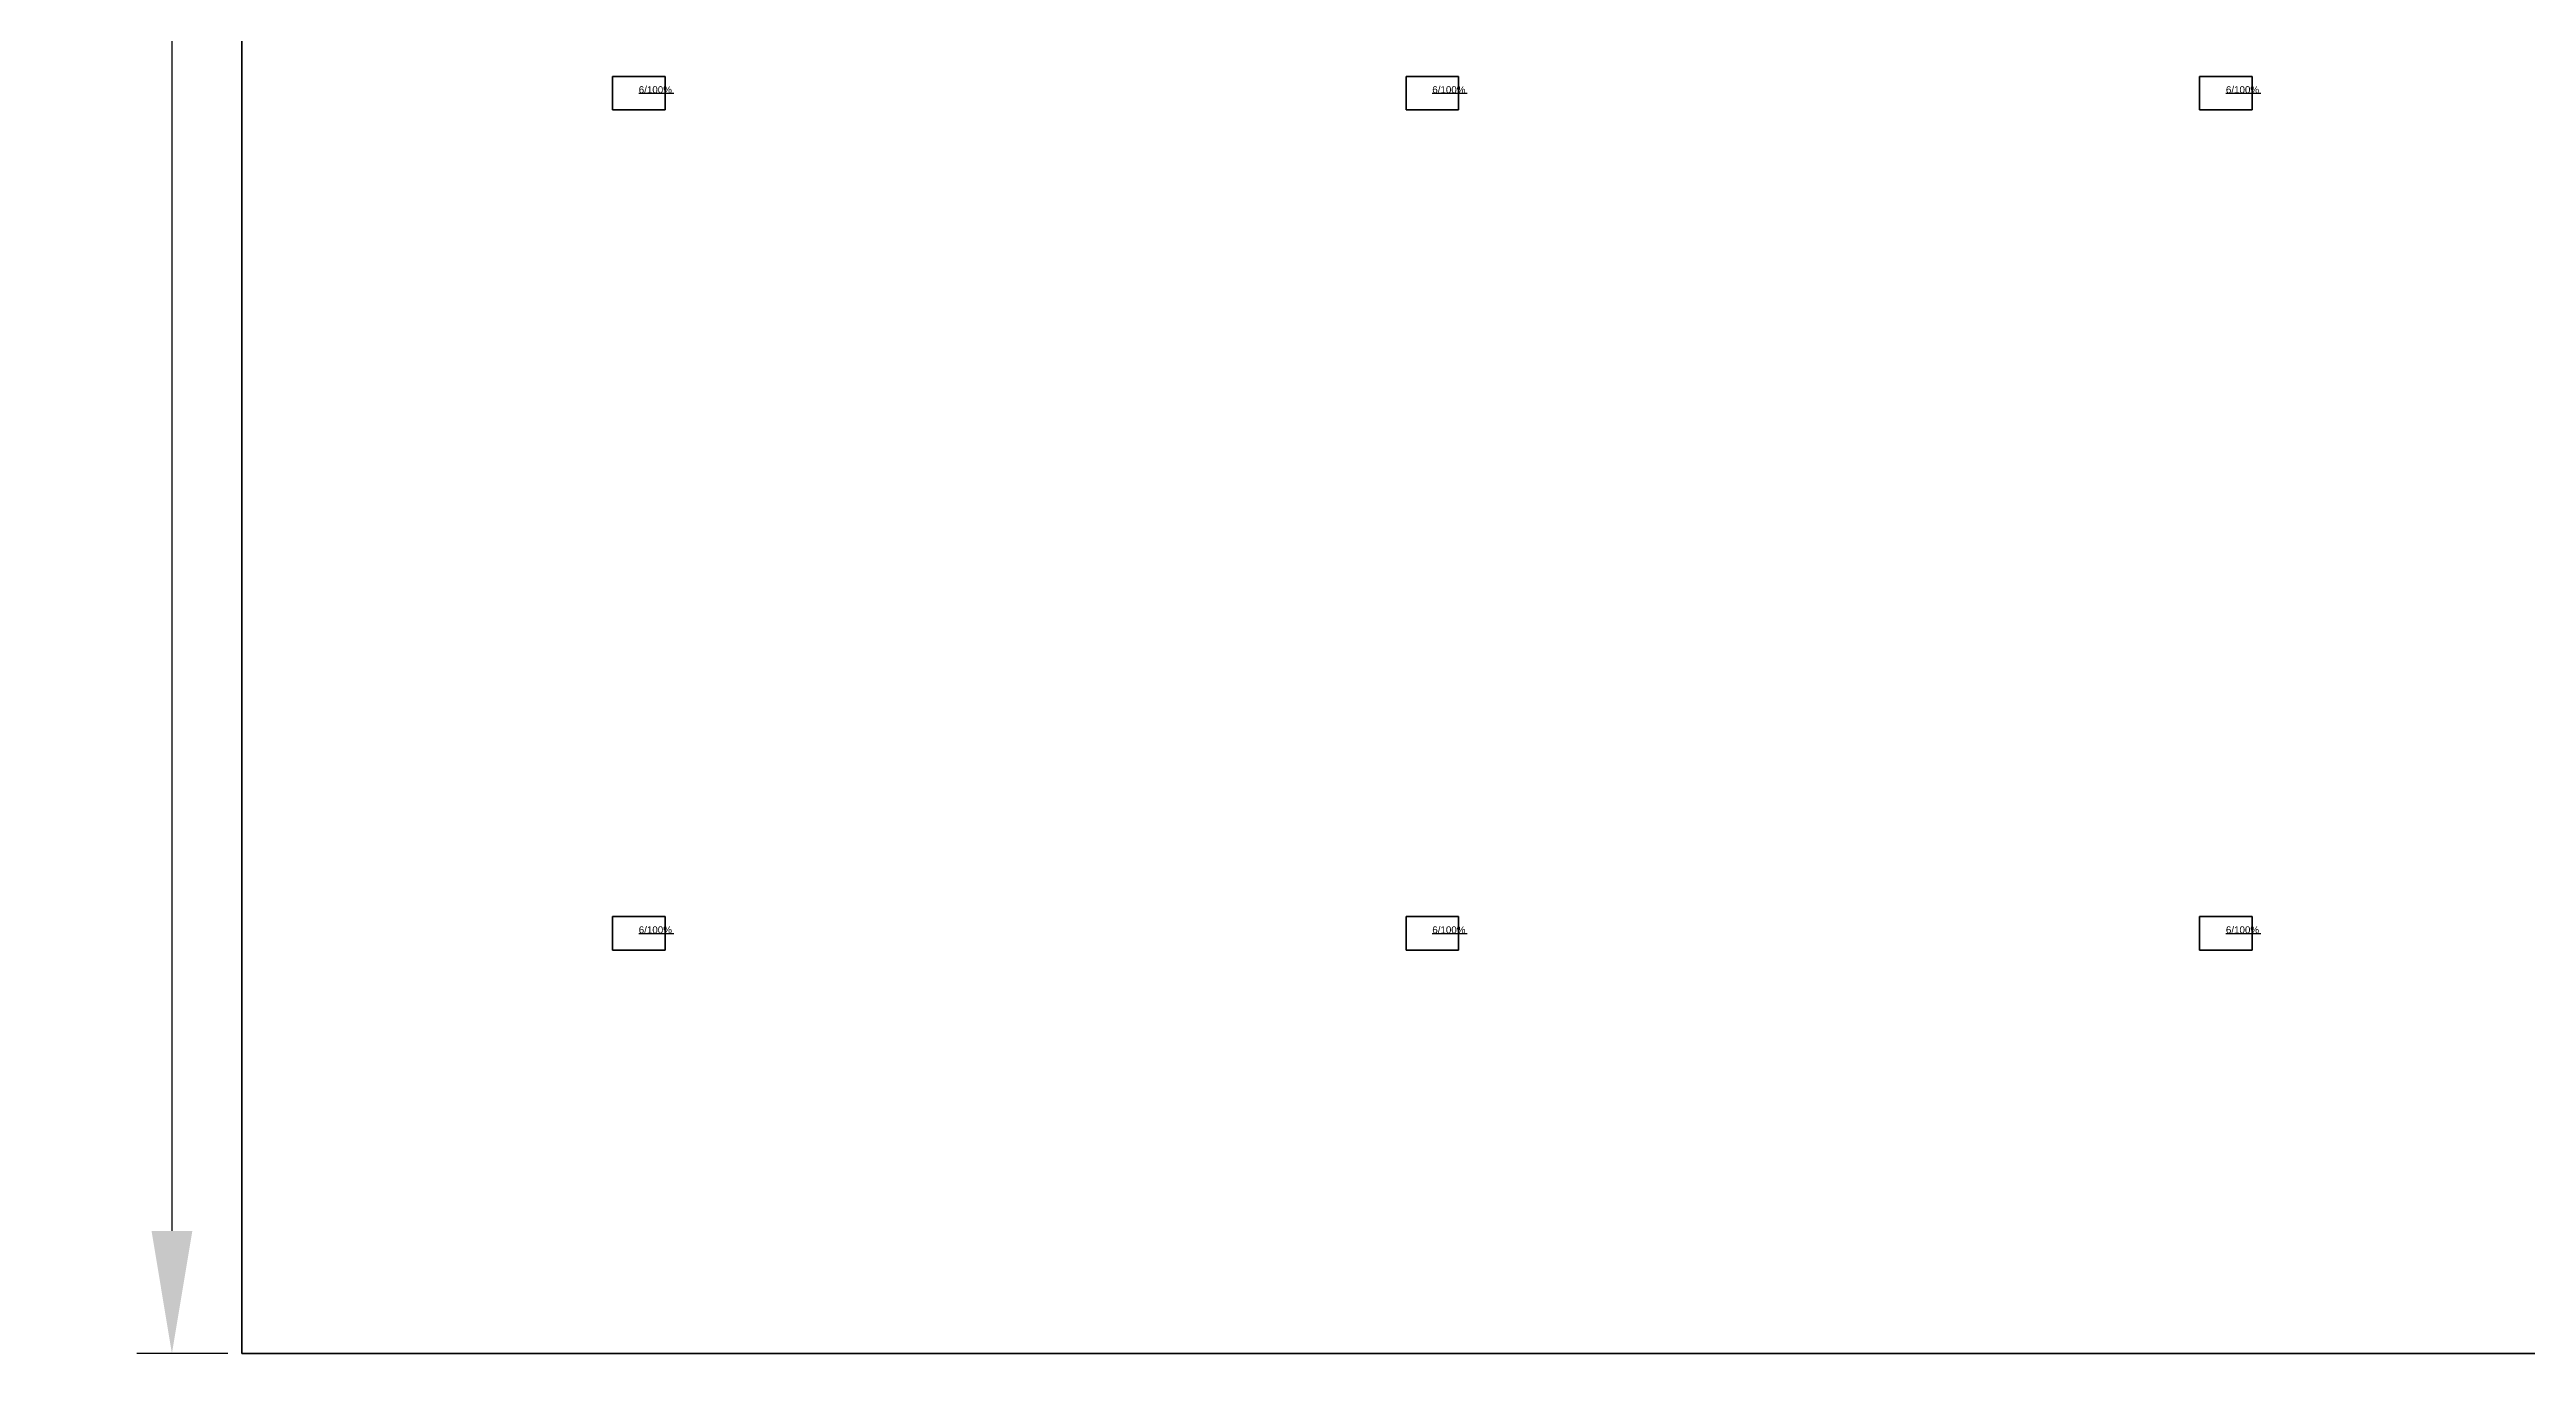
# Model space of a CAD drawing. Header units: millimetres. Extents: x -2.8 to 67.9, y 15.7 to 90.1.
# Drawn here: x -2.83 to 32.54, y 15.65 to 34.28 of the extents above; entities that cross this region are included whole.
import ezdxf

# ---------------------------------------------------------------- set-up
doc = ezdxf.new("R2010")
doc.units = ezdxf.units.MM
for name, color, linetype in [('DLXLUM', 2, 'Continuous'), ('DLXLUMEX', 2, 'Continuous'), ('DLXSCENE', 7, 'Continuous'), ('MAPAS', 7, 'Continuous')]:
    doc.layers.add(name, color=color, linetype=linetype)
doc.layers.get('0').off()
doc.styles.get("Standard").update_dxf_attribs({"font": 'arial.ttf'})
doc.dimstyles.new('ISO-25', dxfattribs={"dimtxt": 1.25, "dimasz": 1.75, "dimexe": 0.5, "dimexo": 0.2, "dimgap": 0.3, "dimtad": 1, "dimtoh": 1, "dimtxsty": 'Standard', "dimcen": 2.5, "dimadec": 0, "dimazin": 0, "dimtfac": 1, "dimtmove": 0, "dimatfit": 3, "dimfxl": 1, "dimarcsym": 0})

# ---------------------------------------------------------------- blocks, each defined once
blk = doc.blocks.new('*U8')
for p, q in [((0.375, 0.24), (-0.375, 0.24)), ((-0.375, 0.24), (-0.375, -0.24)), ((-0.375, 0.24), (-0.375, -0.24)), ((-0.375, -0.24), (-0.375, 0.24)), ((-0.375, 0.24), (-0.375, 0.24)), ((0.375, 0.24), (-0.375, 0.24)), ((-0.375, 0.24), (-0.375, 0.24)), ((-0.375, 0.24), (0.375, 0.24)), ((-0.375, -0.24), (-0.375, 0.24)), ((-0.375, 0.24), (0.375, 0.24)), ((0.375, -0.24), (0.375, 0.24)), ((0.375, 0.24), (0.375, 0.24)), ((0.375, -0.24), (0.375, 0.24)), ((0.375, 0.24), (0.375, 0.24)), ((0.375, 0.24), (0.375, -0.24)), ((0.375, 0.24), (0.375, -0.24)), ((-0.375, -0.24), (0.375, -0.24)), ((-0.375, -0.24), (-0.375, -0.24)), ((-0.375, -0.24), (0.375, -0.24)), ((0.375, -0.24), (-0.375, -0.24)), ((-0.375, -0.24), (-0.375, -0.24)), ((0.375, -0.24), (-0.375, -0.24)), ((0.375, -0.24), (0.375, -0.24)), ((0.375, -0.24), (0.375, -0.24))]:
    blk.add_line(p, q)
at = {"color": 1}
blk.add_line((0, 0), (0.5, 0), dxfattribs=at)
at = {"layer": 'DLXLUMEX', "color": 7}
blk.add_text('6/100%', height=0.1, dxfattribs=at).set_placement((0, 0))
blk = doc.blocks.new('*U9')
for p, q in [((0.375, 0.24), (-0.375, 0.24)), ((-0.375, 0.24), (-0.375, -0.24)), ((-0.375, 0.24), (-0.375, -0.24)), ((-0.375, -0.24), (-0.375, 0.24)), ((-0.375, 0.24), (-0.375, 0.24)), ((0.375, 0.24), (-0.375, 0.24)), ((-0.375, 0.24), (-0.375, 0.24)), ((-0.375, 0.24), (0.375, 0.24)), ((-0.375, -0.24), (-0.375, 0.24)), ((-0.375, 0.24), (0.375, 0.24)), ((0.375, -0.24), (0.375, 0.24)), ((0.375, 0.24), (0.375, 0.24)), ((0.375, -0.24), (0.375, 0.24)), ((0.375, 0.24), (0.375, 0.24)), ((0.375, 0.24), (0.375, -0.24)), ((0.375, 0.24), (0.375, -0.24)), ((-0.375, -0.24), (0.375, -0.24)), ((-0.375, -0.24), (-0.375, -0.24)), ((-0.375, -0.24), (0.375, -0.24)), ((0.375, -0.24), (-0.375, -0.24)), ((-0.375, -0.24), (-0.375, -0.24)), ((0.375, -0.24), (-0.375, -0.24)), ((0.375, -0.24), (0.375, -0.24)), ((0.375, -0.24), (0.375, -0.24))]:
    blk.add_line(p, q)
at = {"color": 1}
blk.add_line((0, 0), (0.5, 0), dxfattribs=at)
at = {"layer": 'DLXLUMEX', "color": 7}
blk.add_text('6/100%', height=0.1, dxfattribs=at).set_placement((0, 0))
blk = doc.blocks.new('*U14')
for p, q in [((0.375, 0.24), (-0.375, 0.24)), ((-0.375, 0.24), (-0.375, -0.24)), ((-0.375, 0.24), (-0.375, -0.24)), ((-0.375, -0.24), (-0.375, 0.24)), ((-0.375, 0.24), (-0.375, 0.24)), ((0.375, 0.24), (-0.375, 0.24)), ((-0.375, 0.24), (-0.375, 0.24)), ((-0.375, 0.24), (0.375, 0.24)), ((-0.375, -0.24), (-0.375, 0.24)), ((-0.375, 0.24), (0.375, 0.24)), ((0.375, -0.24), (0.375, 0.24)), ((0.375, 0.24), (0.375, 0.24)), ((0.375, -0.24), (0.375, 0.24)), ((0.375, 0.24), (0.375, 0.24)), ((0.375, 0.24), (0.375, -0.24)), ((0.375, 0.24), (0.375, -0.24)), ((-0.375, -0.24), (0.375, -0.24)), ((-0.375, -0.24), (-0.375, -0.24)), ((-0.375, -0.24), (0.375, -0.24)), ((0.375, -0.24), (-0.375, -0.24)), ((-0.375, -0.24), (-0.375, -0.24)), ((0.375, -0.24), (-0.375, -0.24)), ((0.375, -0.24), (0.375, -0.24)), ((0.375, -0.24), (0.375, -0.24))]:
    blk.add_line(p, q)
at = {"color": 1}
blk.add_line((0, 0), (0.5, 0), dxfattribs=at)
at = {"layer": 'DLXLUMEX', "color": 7}
blk.add_text('6/100%', height=0.1, dxfattribs=at).set_placement((0, 0))
blk = doc.blocks.new('*U15')
for p, q in [((0.375, 0.24), (-0.375, 0.24)), ((-0.375, 0.24), (-0.375, -0.24)), ((-0.375, 0.24), (-0.375, -0.24)), ((-0.375, -0.24), (-0.375, 0.24)), ((-0.375, 0.24), (-0.375, 0.24)), ((0.375, 0.24), (-0.375, 0.24)), ((-0.375, 0.24), (-0.375, 0.24)), ((-0.375, 0.24), (0.375, 0.24)), ((-0.375, -0.24), (-0.375, 0.24)), ((-0.375, 0.24), (0.375, 0.24)), ((0.375, -0.24), (0.375, 0.24)), ((0.375, 0.24), (0.375, 0.24)), ((0.375, -0.24), (0.375, 0.24)), ((0.375, 0.24), (0.375, 0.24)), ((0.375, 0.24), (0.375, -0.24)), ((0.375, 0.24), (0.375, -0.24)), ((-0.375, -0.24), (0.375, -0.24)), ((-0.375, -0.24), (-0.375, -0.24)), ((-0.375, -0.24), (0.375, -0.24)), ((0.375, -0.24), (-0.375, -0.24)), ((-0.375, -0.24), (-0.375, -0.24)), ((0.375, -0.24), (-0.375, -0.24)), ((0.375, -0.24), (0.375, -0.24)), ((0.375, -0.24), (0.375, -0.24))]:
    blk.add_line(p, q)
at = {"color": 1}
blk.add_line((0, 0), (0.5, 0), dxfattribs=at)
at = {"layer": 'DLXLUMEX', "color": 7}
blk.add_text('6/100%', height=0.1, dxfattribs=at).set_placement((0, 0))
blk = doc.blocks.new('*U20')
for p, q in [((0.375, 0.24), (-0.375, 0.24)), ((-0.375, 0.24), (-0.375, -0.24)), ((-0.375, 0.24), (-0.375, -0.24)), ((-0.375, -0.24), (-0.375, 0.24)), ((-0.375, 0.24), (-0.375, 0.24)), ((0.375, 0.24), (-0.375, 0.24)), ((-0.375, 0.24), (-0.375, 0.24)), ((-0.375, 0.24), (0.375, 0.24)), ((-0.375, -0.24), (-0.375, 0.24)), ((-0.375, 0.24), (0.375, 0.24)), ((0.375, -0.24), (0.375, 0.24)), ((0.375, 0.24), (0.375, 0.24)), ((0.375, -0.24), (0.375, 0.24)), ((0.375, 0.24), (0.375, 0.24)), ((0.375, 0.24), (0.375, -0.24)), ((0.375, 0.24), (0.375, -0.24)), ((-0.375, -0.24), (0.375, -0.24)), ((-0.375, -0.24), (-0.375, -0.24)), ((-0.375, -0.24), (0.375, -0.24)), ((0.375, -0.24), (-0.375, -0.24)), ((-0.375, -0.24), (-0.375, -0.24)), ((0.375, -0.24), (-0.375, -0.24)), ((0.375, -0.24), (0.375, -0.24)), ((0.375, -0.24), (0.375, -0.24))]:
    blk.add_line(p, q)
at = {"color": 1}
blk.add_line((0, 0), (0.5, 0), dxfattribs=at)
at = {"layer": 'DLXLUMEX', "color": 7}
blk.add_text('6/100%', height=0.1, dxfattribs=at).set_placement((0, 0))
blk = doc.blocks.new('*U21')
for p, q in [((0.375, 0.24), (-0.375, 0.24)), ((-0.375, 0.24), (-0.375, -0.24)), ((-0.375, 0.24), (-0.375, -0.24)), ((-0.375, -0.24), (-0.375, 0.24)), ((-0.375, 0.24), (-0.375, 0.24)), ((0.375, 0.24), (-0.375, 0.24)), ((-0.375, 0.24), (-0.375, 0.24)), ((-0.375, 0.24), (0.375, 0.24)), ((-0.375, -0.24), (-0.375, 0.24)), ((-0.375, 0.24), (0.375, 0.24)), ((0.375, -0.24), (0.375, 0.24)), ((0.375, 0.24), (0.375, 0.24)), ((0.375, -0.24), (0.375, 0.24)), ((0.375, 0.24), (0.375, 0.24)), ((0.375, 0.24), (0.375, -0.24)), ((0.375, 0.24), (0.375, -0.24)), ((-0.375, -0.24), (0.375, -0.24)), ((-0.375, -0.24), (-0.375, -0.24)), ((-0.375, -0.24), (0.375, -0.24)), ((0.375, -0.24), (-0.375, -0.24)), ((-0.375, -0.24), (-0.375, -0.24)), ((0.375, -0.24), (-0.375, -0.24)), ((0.375, -0.24), (0.375, -0.24)), ((0.375, -0.24), (0.375, -0.24))]:
    blk.add_line(p, q)
at = {"color": 1}
blk.add_line((0, 0), (0.5, 0), dxfattribs=at)
at = {"layer": 'DLXLUMEX', "color": 7}
blk.add_text('6/100%', height=0.1, dxfattribs=at).set_placement((0, 0))
blk = doc.blocks.new('*U44')
for p, q in [((16.704, 64.16), (16.704, 136.161)), ((16.704, 136.161), (16.704, 64.16)), ((84.704, 64.16), (16.704, 64.16)), ((16.704, 64.16), (16.704, 64.16)), ((16.704, 64.16), (84.704, 64.16)), ((16.704, 64.16), (16.704, 64.16))]:
    blk.add_line(p, q)
blk = doc.blocks.new('*U45')
for p, q in [((16.704, 64.16), (16.704, 136.161)), ((84.704, 64.16), (16.704, 64.16))]:
    blk.add_line(p, q)
blk = doc.blocks.new('*U46')
for p, q in [((16.704, 136.161), (16.704, 64.16)), ((16.704, 64.16), (84.704, 64.16))]:
    blk.add_line(p, q)
blk = doc.blocks.new('*D54')
at = {"layer": 'Defpoints', "color": 0, "transparency": 16777216}
for p in [(-0.083, 87.655), (-1.083, 15.655), (-0.083, 15.655)]:
    blk.add_point(p, dxfattribs=at)
at = {"layer": 'MAPAS', "color": 0, "lineweight": -2, "transparency": 16777216}
for p, q in [((-0.283, 87.655), (-1.583, 87.655)), ((-1.083, 85.905), (-1.083, 17.405)), ((-0.283, 15.655), (-1.583, 15.655))]:
    blk.add_line(p, q, dxfattribs=at)
at = {"layer": 'MAPAS', "color": 0, "transparency": 16777216}
for points in [[(-1.374, 85.905), (-0.791, 85.905), (-1.083, 87.655)], [(-1.374, 17.405), (-0.791, 17.405), (-1.083, 15.655)]]:
    blk.add_solid(points, dxfattribs=at)
at = {"layer": 'MAPAS', "color": 0, "transparency": 16777216, "insert": (-2.01, 51.655), "char_height": 1.25, "attachment_point": 5, "rotation": 90}
blk.add_mtext('72', dxfattribs=at)

msp = doc.modelspace()

# ---------------------------------------------------------------- block references
at = {"layer": 'DLXLUM'}
for name, p in [('*U9', (5.584, 33.655)), ('*U15', (16.917, 33.655)), ('*U21', (28.251, 33.655)), ('*U8', (5.584, 21.655)), ('*U14', (16.917, 21.655)), ('*U20', (28.251, 21.655))]:
    msp.add_blockref(name, p, dxfattribs=at)
at = {"layer": 'DLXSCENE'}
for name in ['*U44', '*U45', '*U46']:
    msp.add_blockref(name, (-16.787, -48.505), dxfattribs=at)

# ---------------------------------------------------------------- dimensions: what is measured, and where the dimension line sits
at = {"layer": 'MAPAS'}
dim = msp.add_linear_dim(base=(-1.083, 15.655), p1=(-0.083, 87.655), p2=(-0.083, 15.655), angle=90, dimstyle='ISO-25', dxfattribs=at)
dim.commit()
dim.dimension.update_dxf_attribs({"geometry": '*D54', "text_midpoint": (-2.01, 51.655)})

doc.saveas('drawing.dxf')
